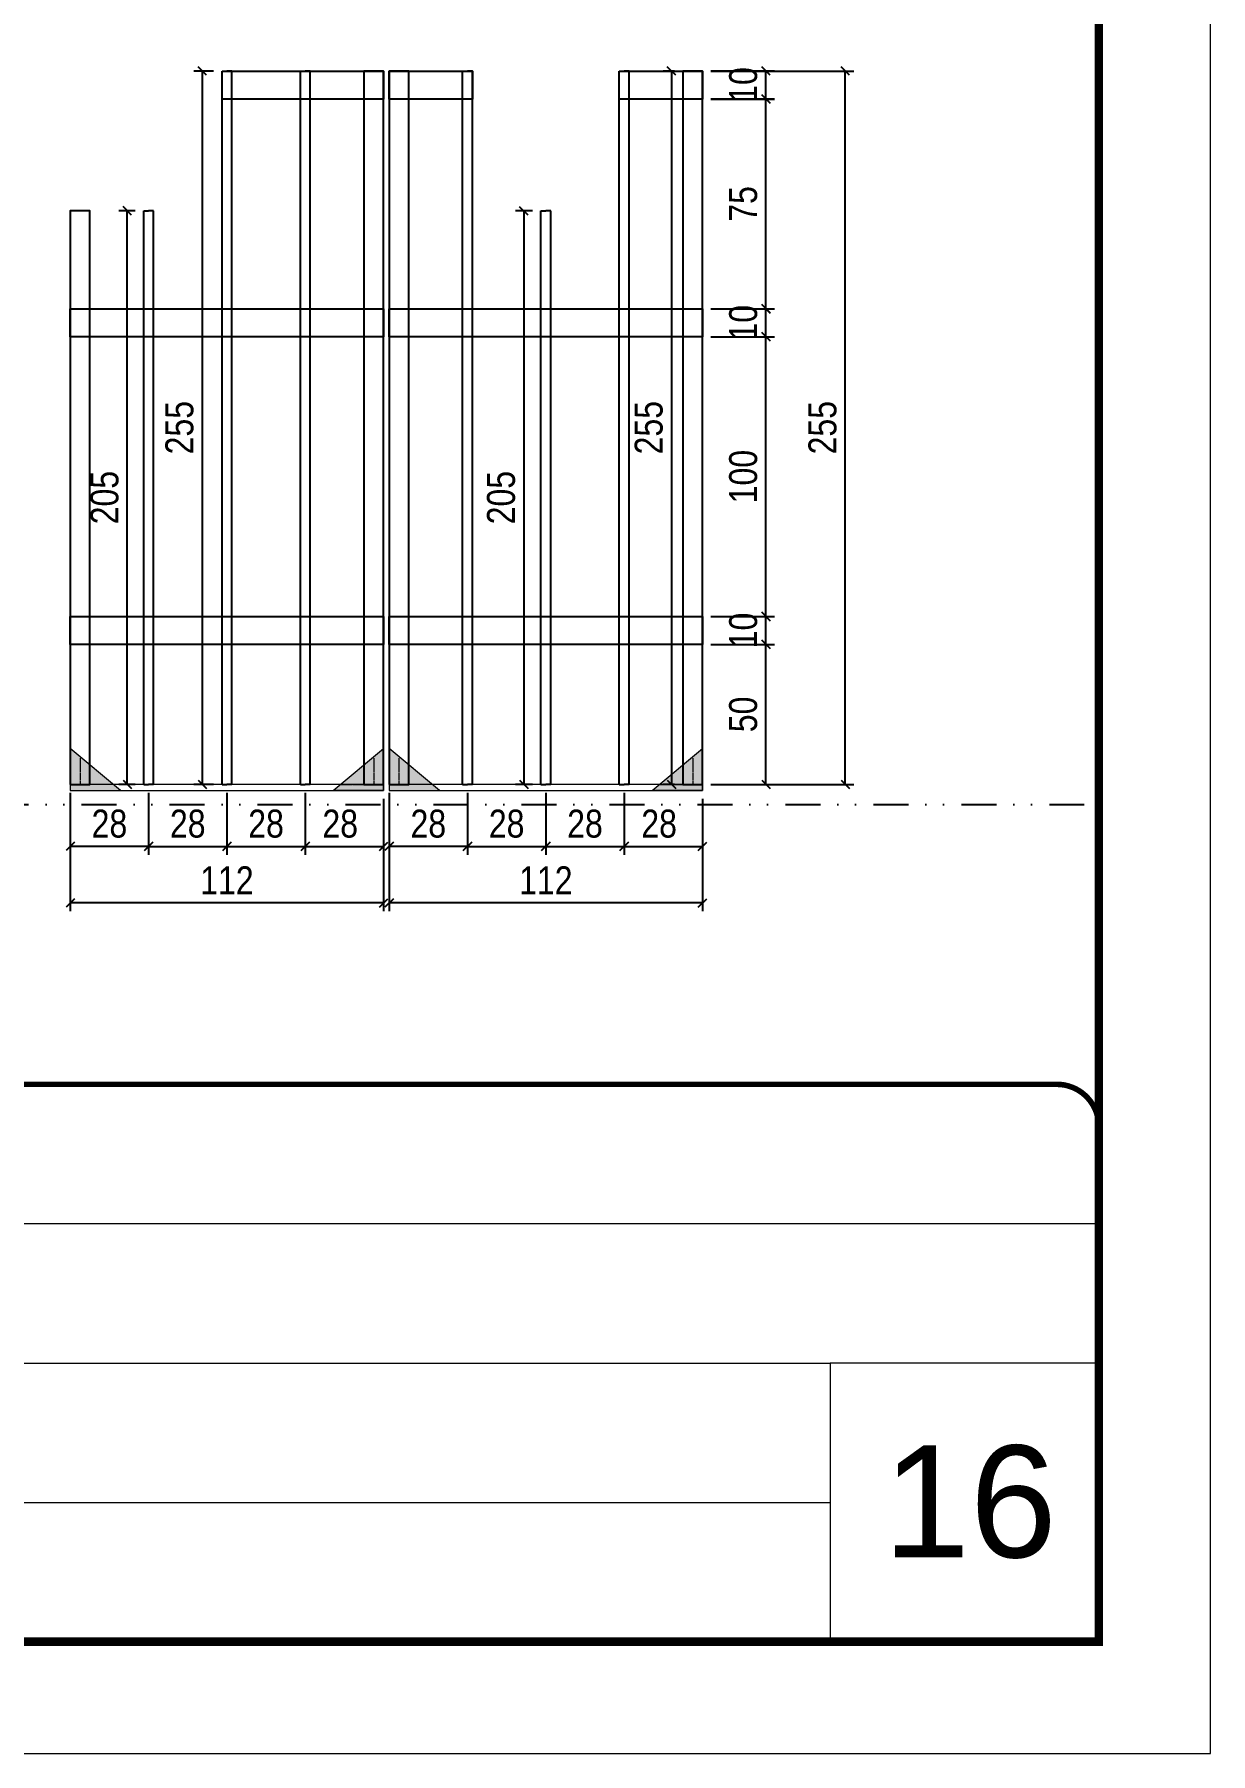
# Model space of a CAD drawing. Extents: x 14400 to 20667, y -21631 to 6985.
# Drawn here: x 20246 to 20667, y 2489 to 3104 of the extents above; entities that cross this region are included whole.
import ezdxf

# ---------------------------------------------------------------- set-up
doc = ezdxf.new("R2010")
doc.units = 0
for name, pattern in [('CONTINUO', [0]), ('DASHED', [0.75, 0.5, -0.25]), ('DIVIDE2', [0.625, 0.25, -0.125, 0, -0.125, 0, -0.125]), ('HIDDEN', [0.375, 0.25, -0.125])]:
    doc.linetypes.add(name, pattern=pattern)
for name, color, linetype, lineweight in [('CARIMBO', 255, 'Continuous', 9), ('Folhas', 255, 'Continuous', 9), ('Madeira', 126, 'Continuous', 18), ('Sarr 2.2x7', 40, 'Continuous', 9), ('SARRAFO DE PRESSAO', 251, 'DASHED', 9)]:
    doc.layers.add(name, color=color, linetype=linetype, lineweight=lineweight)
for name, color, linetype in [('COTA', 241, 'Continuous'), ('Nível', 160, 'Continuous'), ('SARR_2.2x10', 60, 'Continuous'), ('SARR_3.5x7', 81, 'Continuous'), ('SARR_7x7', 40, 'Continuous')]:
    doc.layers.add(name, color=color, linetype=linetype)
doc.styles.add('ARIAL', font='arial.ttf')
doc.styles.add('COTA TECNICA', font='techl___.ttf', dxfattribs={"height": 10})
doc.dimstyles.new('PAINEL', dxfattribs={"dimtxt": 10, "dimasz": 3, "dimexe": 3, "dimexo": 3, "dimgap": 3, "dimtad": 1, "dimdec": 1, "dimzin": 12, "dimdsep": 46, "dimtxsty": 'COTA TECNICA', "dimblk1": 'OBLIQUE', "dimblk2": 'OBLIQUE', "dimsah": 1, "dimcen": 0.9, "dimclrd": 4, "dimclre": 4, "dimclrt": 240, "dimadec": 1, "dimazin": 3, "dimtfac": 1, "dimtdec": 1, "dimtmove": 0, "dimatfit": 3, "dimfxl": 1, "dimtolj": 1, "dimtzin": 12, "dimarcsym": 0})

# ---------------------------------------------------------------- blocks, each defined once
blk = doc.blocks.new('9999999999')
at = {"color": 30, "linetype": 'CONTINUO'}
for p, q in [((98564.56, 34379.64), (99583.98, 34379.64)), ((98564.56, 34329.83), (99487.98, 34329.83)), ((99583.98, 34329.83), (99487.98, 34329.83)), ((99487.98, 34329.83), (99487.98, 34230.21)), ((98564.56, 34280.02), (99487.98, 34280.02))]:
    blk.add_line(p, q, dxfattribs=at)
at = {"color": 30, "linetype": 'CONTINUO', "const_width": 2}
blk.add_lwpolyline([(99583.98, 34230.21), (99583.98, 34414.45, 0.414214), (99568.98, 34429.45), (98228.98, 34429.45, 0.414214), (98213.98, 34414.45), (98213.98, 34245.21, 0.414214), (98228.98, 34230.21), (99583.98, 34230.21)], format="xyb", dxfattribs=at)
at = {"layer": 'Folhas'}
blk.add_lwpolyline([(98138.98, 34190.21), (99623.98, 34190.21), (99623.98, 35240.21), (98138.98, 35240.21)], close=True, dxfattribs=at)
at = {"layer": 'Folhas', "color": 30, "const_width": 3}
blk.add_lwpolyline([(98213.98, 34230.21), (99583.98, 34230.21), (99583.98, 35200.21), (98213.98, 35200.21)], close=True, dxfattribs=at)
blk = doc.blocks.new('_Oblique')
at = {"color": 0, "linetype": 'ByBlock', "lineweight": -2}
blk.add_line((-0.5, -0.5), (0.5, 0.5), dxfattribs=at)
blk = doc.blocks.new('*D1251')
at = {"layer": 'COTA', "color": 4, "lineweight": -2, "transparency": 16777216}
for p, q in [((20373.32, 2817.28), (20373.32, 2790.11)), ((20485.32, 2817.28), (20485.32, 2790.11)), ((20485.32, 2793.11), (20373.32, 2793.11))]:
    blk.add_line(p, q, dxfattribs=at)
at = {"layer": 'Defpoints', "color": 0, "transparency": 16777216}
for p in [(20373.32, 2820.28), (20485.32, 2820.28), (20373.32, 2793.11)]:
    blk.add_point(p, dxfattribs=at)
at = {"layer": 'COTA', "color": 4, "lineweight": -2, "transparency": 16777216, "xscale": 3, "yscale": 3, "zscale": 3, "rotation": 180}
blk.add_blockref('_Oblique', (20373.32, 2793.11), dxfattribs=at)
at = {"layer": 'COTA', "color": 4, "lineweight": -2, "transparency": 16777216, "xscale": 3, "yscale": 3, "zscale": 3}
blk.add_blockref('_Oblique', (20485.32, 2793.11), dxfattribs=at)
at = {"layer": 'COTA', "color": 240, "transparency": 16777216, "insert": (20429.32, 2801.17), "char_height": 10, "attachment_point": 5, "style": 'COTA TECNICA'}
blk.add_mtext('\\A1;112', dxfattribs=at)
blk = doc.blocks.new('*D1252')
at = {"layer": 'COTA', "color": 4, "lineweight": -2, "transparency": 16777216}
for p, q in [((20373.32, 2832.48), (20373.32, 2810.28)), ((20401.32, 2832.48), (20401.32, 2810.28)), ((20401.32, 2813.28), (20373.32, 2813.28))]:
    blk.add_line(p, q, dxfattribs=at)
at = {"layer": 'Defpoints', "color": 0, "transparency": 16777216}
for p in [(20373.32, 2835.48), (20401.32, 2835.48), (20373.32, 2813.28)]:
    blk.add_point(p, dxfattribs=at)
at = {"layer": 'COTA', "color": 4, "lineweight": -2, "transparency": 16777216, "xscale": 3, "yscale": 3, "zscale": 3, "rotation": 180}
blk.add_blockref('_Oblique', (20373.32, 2813.28), dxfattribs=at)
at = {"layer": 'COTA', "color": 4, "lineweight": -2, "transparency": 16777216, "xscale": 3, "yscale": 3, "zscale": 3}
blk.add_blockref('_Oblique', (20401.32, 2813.28), dxfattribs=at)
at = {"layer": 'COTA', "color": 240, "transparency": 16777216, "insert": (20387.32, 2821.38), "char_height": 10, "attachment_point": 5, "style": 'COTA TECNICA'}
blk.add_mtext('\\A1;28', dxfattribs=at)
blk = doc.blocks.new('*D1253')
at = {"layer": 'COTA', "color": 4, "lineweight": -2, "transparency": 16777216}
for p, q in [((20457.32, 2832.48), (20457.32, 2810.28)), ((20485.32, 2830.28), (20485.32, 2810.28)), ((20457.32, 2813.28), (20485.32, 2813.28))]:
    blk.add_line(p, q, dxfattribs=at)
at = {"layer": 'Defpoints', "color": 0, "transparency": 16777216}
for p in [(20457.32, 2835.48), (20485.32, 2833.28), (20485.32, 2813.28)]:
    blk.add_point(p, dxfattribs=at)
at = {"layer": 'COTA', "color": 4, "lineweight": -2, "transparency": 16777216, "xscale": 3, "yscale": 3, "zscale": 3, "rotation": 180}
blk.add_blockref('_Oblique', (20457.32, 2813.28), dxfattribs=at)
at = {"layer": 'COTA', "color": 4, "lineweight": -2, "transparency": 16777216, "xscale": 3, "yscale": 3, "zscale": 3}
blk.add_blockref('_Oblique', (20485.32, 2813.28), dxfattribs=at)
at = {"layer": 'COTA', "color": 240, "transparency": 16777216, "insert": (20469.82, 2821.38), "char_height": 10, "attachment_point": 5, "style": 'COTA TECNICA'}
blk.add_mtext('\\A1;28', dxfattribs=at)
blk = doc.blocks.new('*D1254')
at = {"layer": 'COTA', "color": 4, "lineweight": -2, "transparency": 16777216}
for p, q in [((20401.32, 2832.48), (20401.32, 2810.28)), ((20429.32, 2832.48), (20429.32, 2810.28)), ((20401.32, 2813.28), (20429.32, 2813.28))]:
    blk.add_line(p, q, dxfattribs=at)
at = {"layer": 'Defpoints', "color": 0, "transparency": 16777216}
for p in [(20401.32, 2835.48), (20429.32, 2835.48), (20429.32, 2813.28)]:
    blk.add_point(p, dxfattribs=at)
at = {"layer": 'COTA', "color": 4, "lineweight": -2, "transparency": 16777216, "xscale": 3, "yscale": 3, "zscale": 3, "rotation": 180}
blk.add_blockref('_Oblique', (20401.32, 2813.28), dxfattribs=at)
at = {"layer": 'COTA', "color": 4, "lineweight": -2, "transparency": 16777216, "xscale": 3, "yscale": 3, "zscale": 3}
blk.add_blockref('_Oblique', (20429.32, 2813.28), dxfattribs=at)
at = {"layer": 'COTA', "color": 240, "transparency": 16777216, "insert": (20415.32, 2821.38), "char_height": 10, "attachment_point": 5, "style": 'COTA TECNICA'}
blk.add_mtext('\\A1;28', dxfattribs=at)
blk = doc.blocks.new('*D1255')
at = {"layer": 'COTA', "color": 4, "lineweight": -2, "transparency": 16777216}
for p, q in [((20488.32, 2885.48), (20511.02, 2885.48)), ((20508.02, 2835.48), (20508.02, 2885.48)), ((20488.32, 2835.48), (20511.02, 2835.48))]:
    blk.add_line(p, q, dxfattribs=at)
at = {"layer": 'Defpoints', "color": 0, "transparency": 16777216}
for p in [(20485.32, 2885.48), (20508.02, 2885.48), (20485.32, 2835.48)]:
    blk.add_point(p, dxfattribs=at)
at = {"layer": 'COTA', "color": 4, "lineweight": -2, "transparency": 16777216, "xscale": 3, "yscale": 3, "zscale": 3}
for p, rotation in [((20508.02, 2885.48), 90), ((20508.02, 2835.48), 270)]:
    blk.add_blockref('_Oblique', p, dxfattribs=dict(at, rotation=rotation))
at = {"layer": 'COTA', "color": 240, "transparency": 16777216, "insert": (20499.91, 2860.48), "char_height": 10, "attachment_point": 5, "rotation": 90, "style": 'COTA TECNICA'}
blk.add_mtext('\\A1;50', dxfattribs=at)
blk = doc.blocks.new('*D1256')
at = {"layer": 'COTA', "color": 4, "lineweight": -2, "transparency": 16777216}
for p, q in [((20429.32, 2832.48), (20429.32, 2810.28)), ((20457.32, 2832.48), (20457.32, 2810.28)), ((20429.32, 2813.28), (20457.32, 2813.28))]:
    blk.add_line(p, q, dxfattribs=at)
at = {"layer": 'Defpoints', "color": 0, "transparency": 16777216}
for p in [(20429.32, 2835.48), (20457.32, 2835.48), (20457.32, 2813.28)]:
    blk.add_point(p, dxfattribs=at)
at = {"layer": 'COTA', "color": 4, "lineweight": -2, "transparency": 16777216, "xscale": 3, "yscale": 3, "zscale": 3, "rotation": 180}
blk.add_blockref('_Oblique', (20429.32, 2813.28), dxfattribs=at)
at = {"layer": 'COTA', "color": 4, "lineweight": -2, "transparency": 16777216, "xscale": 3, "yscale": 3, "zscale": 3}
blk.add_blockref('_Oblique', (20457.32, 2813.28), dxfattribs=at)
at = {"layer": 'COTA', "color": 240, "transparency": 16777216, "insert": (20443.32, 2821.38), "char_height": 10, "attachment_point": 5, "style": 'COTA TECNICA'}
blk.add_mtext('\\A1;28', dxfattribs=at)
blk = doc.blocks.new('*D1257')
at = {"layer": 'COTA', "color": 4, "lineweight": -2, "transparency": 16777216}
for p, q in [((20488.32, 2895.48), (20511.02, 2895.48)), ((20508.02, 2885.48), (20508.02, 2895.48)), ((20488.32, 2885.48), (20511.02, 2885.48))]:
    blk.add_line(p, q, dxfattribs=at)
at = {"layer": 'Defpoints', "color": 0, "transparency": 16777216}
for p in [(20485.32, 2895.48), (20508.02, 2895.48), (20485.32, 2885.48)]:
    blk.add_point(p, dxfattribs=at)
at = {"layer": 'COTA', "color": 4, "lineweight": -2, "transparency": 16777216, "xscale": 3, "yscale": 3, "zscale": 3}
for p, rotation in [((20508.02, 2895.48), 90), ((20508.02, 2885.48), 270)]:
    blk.add_blockref('_Oblique', p, dxfattribs=dict(at, rotation=rotation))
at = {"layer": 'COTA', "color": 240, "transparency": 16777216, "insert": (20499.92, 2890.48), "char_height": 10, "attachment_point": 5, "rotation": 90, "style": 'COTA TECNICA'}
blk.add_mtext('\\A1;10', dxfattribs=at)
blk = doc.blocks.new('*D1258')
at = {"layer": 'COTA', "color": 4, "lineweight": -2, "transparency": 16777216}
for p, q in [((20488.32, 2995.48), (20511.02, 2995.48)), ((20508.02, 2895.48), (20508.02, 2995.48)), ((20488.32, 2895.48), (20511.02, 2895.48))]:
    blk.add_line(p, q, dxfattribs=at)
at = {"layer": 'Defpoints', "color": 0, "transparency": 16777216}
for p in [(20485.32, 2995.48), (20508.02, 2995.48), (20485.32, 2895.48)]:
    blk.add_point(p, dxfattribs=at)
at = {"layer": 'COTA', "color": 4, "lineweight": -2, "transparency": 16777216, "xscale": 3, "yscale": 3, "zscale": 3}
for p, rotation in [((20508.02, 2995.48), 90), ((20508.02, 2895.48), 270)]:
    blk.add_blockref('_Oblique', p, dxfattribs=dict(at, rotation=rotation))
at = {"layer": 'COTA', "color": 240, "transparency": 16777216, "insert": (20499.92, 2945.48), "char_height": 10, "attachment_point": 5, "rotation": 90, "style": 'COTA TECNICA'}
blk.add_mtext('\\A1;100', dxfattribs=at)
blk = doc.blocks.new('*D1259')
at = {"layer": 'COTA', "color": 4, "lineweight": -2, "transparency": 16777216}
for p, q in [((20488.32, 3005.48), (20511.02, 3005.48)), ((20508.02, 2995.48), (20508.02, 3005.48)), ((20488.32, 2995.48), (20511.02, 2995.48))]:
    blk.add_line(p, q, dxfattribs=at)
at = {"layer": 'Defpoints', "color": 0, "transparency": 16777216}
for p in [(20485.32, 3005.48), (20508.02, 3005.48), (20485.32, 2995.48)]:
    blk.add_point(p, dxfattribs=at)
at = {"layer": 'COTA', "color": 4, "lineweight": -2, "transparency": 16777216, "xscale": 3, "yscale": 3, "zscale": 3}
for p, rotation in [((20508.02, 3005.48), 90), ((20508.02, 2995.48), 270)]:
    blk.add_blockref('_Oblique', p, dxfattribs=dict(at, rotation=rotation))
at = {"layer": 'COTA', "color": 240, "transparency": 16777216, "insert": (20499.92, 3000.48), "char_height": 10, "attachment_point": 5, "rotation": 90, "style": 'COTA TECNICA'}
blk.add_mtext('\\A1;10', dxfattribs=at)
blk = doc.blocks.new('*D1241')
at = {"layer": 'COTA', "color": 4, "lineweight": -2, "transparency": 16777216}
for p, q in [((20259.32, 2817.28), (20259.32, 2790.11)), ((20371.32, 2817.28), (20371.32, 2790.11)), ((20371.32, 2793.11), (20259.32, 2793.11))]:
    blk.add_line(p, q, dxfattribs=at)
at = {"layer": 'Defpoints', "color": 0, "transparency": 16777216}
for p in [(20259.32, 2820.28), (20371.32, 2820.28), (20259.32, 2793.11)]:
    blk.add_point(p, dxfattribs=at)
at = {"layer": 'COTA', "color": 4, "lineweight": -2, "transparency": 16777216, "xscale": 3, "yscale": 3, "zscale": 3, "rotation": 180}
blk.add_blockref('_Oblique', (20259.32, 2793.11), dxfattribs=at)
at = {"layer": 'COTA', "color": 4, "lineweight": -2, "transparency": 16777216, "xscale": 3, "yscale": 3, "zscale": 3}
blk.add_blockref('_Oblique', (20371.32, 2793.11), dxfattribs=at)
at = {"layer": 'COTA', "color": 240, "transparency": 16777216, "insert": (20315.32, 2801.17), "char_height": 10, "attachment_point": 5, "style": 'COTA TECNICA'}
blk.add_mtext('\\A1;112', dxfattribs=at)
blk = doc.blocks.new('*D1242')
at = {"layer": 'COTA', "color": 4, "lineweight": -2, "transparency": 16777216}
for p, q in [((20259.32, 2832.48), (20259.32, 2810.28)), ((20287.32, 2832.48), (20287.32, 2810.28)), ((20287.32, 2813.28), (20259.32, 2813.28))]:
    blk.add_line(p, q, dxfattribs=at)
at = {"layer": 'Defpoints', "color": 0, "transparency": 16777216}
for p in [(20259.32, 2835.48), (20287.32, 2835.48), (20259.32, 2813.28)]:
    blk.add_point(p, dxfattribs=at)
at = {"layer": 'COTA', "color": 4, "lineweight": -2, "transparency": 16777216, "xscale": 3, "yscale": 3, "zscale": 3, "rotation": 180}
blk.add_blockref('_Oblique', (20259.32, 2813.28), dxfattribs=at)
at = {"layer": 'COTA', "color": 4, "lineweight": -2, "transparency": 16777216, "xscale": 3, "yscale": 3, "zscale": 3}
blk.add_blockref('_Oblique', (20287.32, 2813.28), dxfattribs=at)
at = {"layer": 'COTA', "color": 240, "transparency": 16777216, "insert": (20273.32, 2821.38), "char_height": 10, "attachment_point": 5, "style": 'COTA TECNICA'}
blk.add_mtext('\\A1;28', dxfattribs=at)
blk = doc.blocks.new('*D1243')
at = {"layer": 'COTA', "color": 4, "lineweight": -2, "transparency": 16777216}
for p, q in [((20343.32, 2832.48), (20343.32, 2810.28)), ((20371.32, 2830.28), (20371.32, 2810.28)), ((20343.32, 2813.28), (20371.32, 2813.28))]:
    blk.add_line(p, q, dxfattribs=at)
at = {"layer": 'Defpoints', "color": 0, "transparency": 16777216}
for p in [(20343.32, 2835.48), (20371.32, 2833.28), (20371.32, 2813.28)]:
    blk.add_point(p, dxfattribs=at)
at = {"layer": 'COTA', "color": 4, "lineweight": -2, "transparency": 16777216, "xscale": 3, "yscale": 3, "zscale": 3, "rotation": 180}
blk.add_blockref('_Oblique', (20343.32, 2813.28), dxfattribs=at)
at = {"layer": 'COTA', "color": 4, "lineweight": -2, "transparency": 16777216, "xscale": 3, "yscale": 3, "zscale": 3}
blk.add_blockref('_Oblique', (20371.32, 2813.28), dxfattribs=at)
at = {"layer": 'COTA', "color": 240, "transparency": 16777216, "insert": (20355.82, 2821.38), "char_height": 10, "attachment_point": 5, "style": 'COTA TECNICA'}
blk.add_mtext('\\A1;28', dxfattribs=at)
blk = doc.blocks.new('*D1244')
at = {"layer": 'COTA', "color": 4, "lineweight": -2, "transparency": 16777216}
for p, q in [((20287.32, 2832.48), (20287.32, 2810.28)), ((20315.32, 2832.48), (20315.32, 2810.28)), ((20287.32, 2813.28), (20315.32, 2813.28))]:
    blk.add_line(p, q, dxfattribs=at)
at = {"layer": 'Defpoints', "color": 0, "transparency": 16777216}
for p in [(20287.32, 2835.48), (20315.32, 2835.48), (20315.32, 2813.28)]:
    blk.add_point(p, dxfattribs=at)
at = {"layer": 'COTA', "color": 4, "lineweight": -2, "transparency": 16777216, "xscale": 3, "yscale": 3, "zscale": 3, "rotation": 180}
blk.add_blockref('_Oblique', (20287.32, 2813.28), dxfattribs=at)
at = {"layer": 'COTA', "color": 4, "lineweight": -2, "transparency": 16777216, "xscale": 3, "yscale": 3, "zscale": 3}
blk.add_blockref('_Oblique', (20315.32, 2813.28), dxfattribs=at)
at = {"layer": 'COTA', "color": 240, "transparency": 16777216, "insert": (20301.32, 2821.38), "char_height": 10, "attachment_point": 5, "style": 'COTA TECNICA'}
blk.add_mtext('\\A1;28', dxfattribs=at)
blk = doc.blocks.new('*D1245')
at = {"layer": 'COTA', "color": 4, "lineweight": -2, "transparency": 16777216}
for p, q in [((20315.32, 2832.48), (20315.32, 2810.28)), ((20343.32, 2832.48), (20343.32, 2810.28)), ((20315.32, 2813.28), (20343.32, 2813.28))]:
    blk.add_line(p, q, dxfattribs=at)
at = {"layer": 'Defpoints', "color": 0, "transparency": 16777216}
for p in [(20315.32, 2835.48), (20343.32, 2835.48), (20343.32, 2813.28)]:
    blk.add_point(p, dxfattribs=at)
at = {"layer": 'COTA', "color": 4, "lineweight": -2, "transparency": 16777216, "xscale": 3, "yscale": 3, "zscale": 3, "rotation": 180}
blk.add_blockref('_Oblique', (20315.32, 2813.28), dxfattribs=at)
at = {"layer": 'COTA', "color": 4, "lineweight": -2, "transparency": 16777216, "xscale": 3, "yscale": 3, "zscale": 3}
blk.add_blockref('_Oblique', (20343.32, 2813.28), dxfattribs=at)
at = {"layer": 'COTA', "color": 240, "transparency": 16777216, "insert": (20329.32, 2821.38), "char_height": 10, "attachment_point": 5, "style": 'COTA TECNICA'}
blk.add_mtext('\\A1;28', dxfattribs=at)
blk = doc.blocks.new('*D1246')
at = {"layer": 'COTA', "color": 4, "lineweight": -2, "transparency": 16777216}
for p, q in [((20488.32, 3090.45), (20539.38, 3090.45)), ((20536.38, 2835.48), (20536.38, 3090.45)), ((20488.32, 2835.48), (20539.38, 2835.48))]:
    blk.add_line(p, q, dxfattribs=at)
at = {"layer": 'Defpoints', "color": 0, "transparency": 16777216}
for p in [(20485.32, 3090.45), (20536.38, 3090.45), (20485.32, 2835.48)]:
    blk.add_point(p, dxfattribs=at)
at = {"layer": 'COTA', "color": 4, "lineweight": -2, "transparency": 16777216, "xscale": 3, "yscale": 3, "zscale": 3}
for p, rotation in [((20536.38, 3090.45), 90), ((20536.38, 2835.48), 270)]:
    blk.add_blockref('_Oblique', p, dxfattribs=dict(at, rotation=rotation))
at = {"layer": 'COTA', "color": 240, "transparency": 16777216, "insert": (20528.27, 2962.97), "char_height": 10, "attachment_point": 5, "rotation": 90, "style": 'COTA TECNICA'}
blk.add_mtext('\\A1;255', dxfattribs=at)
blk = doc.blocks.new('*D1260')
at = {"layer": 'COTA', "color": 4, "lineweight": -2, "transparency": 16777216}
for p, q in [((20488.32, 3080.45), (20511.02, 3080.45)), ((20508.02, 3005.45), (20508.02, 3080.45)), ((20488.32, 3005.45), (20511.02, 3005.45))]:
    blk.add_line(p, q, dxfattribs=at)
at = {"layer": 'Defpoints', "color": 0, "transparency": 16777216}
for p in [(20485.32, 3080.45), (20508.02, 3080.45), (20485.32, 3005.45)]:
    blk.add_point(p, dxfattribs=at)
at = {"layer": 'COTA', "color": 4, "lineweight": -2, "transparency": 16777216, "xscale": 3, "yscale": 3, "zscale": 3}
for p, rotation in [((20508.02, 3080.45), 90), ((20508.02, 3005.45), 270)]:
    blk.add_blockref('_Oblique', p, dxfattribs=dict(at, rotation=rotation))
at = {"layer": 'COTA', "color": 240, "transparency": 16777216, "insert": (20499.91, 3042.95), "char_height": 10, "attachment_point": 5, "rotation": 90, "style": 'COTA TECNICA'}
blk.add_mtext('\\A1;75', dxfattribs=at)
blk = doc.blocks.new('*D1247')
at = {"layer": 'COTA', "color": 4, "lineweight": -2, "transparency": 16777216}
for p, q in [((20310.57, 3090.45), (20303.5, 3090.45)), ((20306.5, 3090.45), (20306.5, 2835.48)), ((20310.57, 2835.48), (20303.5, 2835.48))]:
    blk.add_line(p, q, dxfattribs=at)
at = {"layer": 'Defpoints', "color": 0, "transparency": 16777216}
for p in [(20313.57, 3090.45), (20306.5, 2835.48), (20313.57, 2835.48)]:
    blk.add_point(p, dxfattribs=at)
at = {"layer": 'COTA', "color": 4, "lineweight": -2, "transparency": 16777216, "xscale": 3, "yscale": 3, "zscale": 3}
for p, rotation in [((20306.5, 3090.45), 90), ((20306.5, 2835.48), 270)]:
    blk.add_blockref('_Oblique', p, dxfattribs=dict(at, rotation=rotation))
at = {"layer": 'COTA', "color": 240, "transparency": 16777216, "insert": (20298.39, 2962.97), "char_height": 10, "attachment_point": 5, "rotation": 90, "style": 'COTA TECNICA'}
blk.add_mtext('\\A1;255', dxfattribs=at)
blk = doc.blocks.new('*D1261')
at = {"layer": 'COTA', "color": 4, "lineweight": -2, "transparency": 16777216}
for p, q in [((20475.32, 3090.45), (20471.25, 3090.45)), ((20474.25, 3090.45), (20474.25, 2835.48)), ((20475.32, 2835.48), (20471.25, 2835.48))]:
    blk.add_line(p, q, dxfattribs=at)
at = {"layer": 'Defpoints', "color": 0, "transparency": 16777216}
for p in [(20478.32, 3090.45), (20474.25, 2835.48), (20478.32, 2835.48)]:
    blk.add_point(p, dxfattribs=at)
at = {"layer": 'COTA', "color": 4, "lineweight": -2, "transparency": 16777216, "xscale": 3, "yscale": 3, "zscale": 3}
for p, rotation in [((20474.25, 3090.45), 90), ((20474.25, 2835.48), 270)]:
    blk.add_blockref('_Oblique', p, dxfattribs=dict(at, rotation=rotation))
at = {"layer": 'COTA', "color": 240, "transparency": 16777216, "insert": (20466.14, 2962.97), "char_height": 10, "attachment_point": 5, "rotation": 90, "style": 'COTA TECNICA'}
blk.add_mtext('\\A1;255', dxfattribs=at)
blk = doc.blocks.new('*D1248')
at = {"layer": 'COTA', "color": 4, "lineweight": -2, "transparency": 16777216}
for p, q in [((20424.57, 3040.45), (20418.47, 3040.45)), ((20421.47, 3040.45), (20421.47, 2835.48)), ((20424.57, 2835.48), (20418.47, 2835.48))]:
    blk.add_line(p, q, dxfattribs=at)
at = {"layer": 'Defpoints', "color": 0, "transparency": 16777216}
for p in [(20427.57, 3040.45), (20421.47, 2835.48), (20427.57, 2835.48)]:
    blk.add_point(p, dxfattribs=at)
at = {"layer": 'COTA', "color": 4, "lineweight": -2, "transparency": 16777216, "xscale": 3, "yscale": 3, "zscale": 3}
for p, rotation in [((20421.47, 3040.45), 90), ((20421.47, 2835.48), 270)]:
    blk.add_blockref('_Oblique', p, dxfattribs=dict(at, rotation=rotation))
at = {"layer": 'COTA', "color": 240, "transparency": 16777216, "insert": (20413.36, 2937.97), "char_height": 10, "attachment_point": 5, "rotation": 90, "style": 'COTA TECNICA'}
blk.add_mtext('\\A1;205', dxfattribs=at)
blk = doc.blocks.new('*D1249')
at = {"layer": 'COTA', "color": 4, "lineweight": -2, "transparency": 16777216}
for p, q in [((20282.57, 3040.48), (20276.71, 3040.48)), ((20279.71, 2835.48), (20279.71, 3040.48)), ((20282.57, 2835.48), (20276.71, 2835.48))]:
    blk.add_line(p, q, dxfattribs=at)
at = {"layer": 'Defpoints', "color": 0, "transparency": 16777216}
for p in [(20279.71, 3040.48), (20285.57, 3040.48), (20285.57, 2835.48)]:
    blk.add_point(p, dxfattribs=at)
at = {"layer": 'COTA', "color": 4, "lineweight": -2, "transparency": 16777216, "xscale": 3, "yscale": 3, "zscale": 3}
for p, rotation in [((20279.71, 3040.48), 90), ((20279.71, 2835.48), 270)]:
    blk.add_blockref('_Oblique', p, dxfattribs=dict(at, rotation=rotation))
at = {"layer": 'COTA', "color": 240, "transparency": 16777216, "insert": (20271.6, 2937.98), "char_height": 10, "attachment_point": 5, "rotation": 90, "style": 'COTA TECNICA'}
blk.add_mtext('\\A1;205', dxfattribs=at)
blk = doc.blocks.new('*D1250')
at = {"layer": 'COTA', "color": 4, "lineweight": -2, "transparency": 16777216}
for p, q in [((20488.32, 3090.48), (20511.02, 3090.48)), ((20508.02, 3080.48), (20508.02, 3090.48)), ((20488.32, 3080.48), (20511.02, 3080.48))]:
    blk.add_line(p, q, dxfattribs=at)
at = {"layer": 'Defpoints', "color": 0, "transparency": 16777216}
for p in [(20485.32, 3090.48), (20508.02, 3090.48), (20485.32, 3080.48)]:
    blk.add_point(p, dxfattribs=at)
at = {"layer": 'COTA', "color": 4, "lineweight": -2, "transparency": 16777216, "xscale": 3, "yscale": 3, "zscale": 3}
for p, rotation in [((20508.02, 3090.48), 90), ((20508.02, 3080.48), 270)]:
    blk.add_blockref('_Oblique', p, dxfattribs=dict(at, rotation=rotation))
at = {"layer": 'COTA', "color": 240, "transparency": 16777216, "insert": (20499.92, 3085.48), "char_height": 10, "attachment_point": 5, "rotation": 90, "style": 'COTA TECNICA'}
blk.add_mtext('\\A1;10', dxfattribs=at)

msp = doc.modelspace()

# ---------------------------------------------------------------- hatches: boundary and pattern name
at = {"layer": 'Madeira'}
h = msp.add_hatch(color=252, dxfattribs=at)
h.dxf.hatch_style = 2
h.paths.add_polyline_path([(20259.32, 2848.28), (20259.32, 2833.28), (20277.32, 2833.28)])
h = msp.add_hatch(color=252, dxfattribs=at)
h.dxf.hatch_style = 2
h.paths.add_polyline_path([(20371.32, 2848.28), (20371.32, 2833.28), (20353.32, 2833.28)])
h = msp.add_hatch(color=252, dxfattribs=at)
h.dxf.hatch_style = 2
h.paths.add_polyline_path([(20373.32, 2848.28), (20373.32, 2833.28), (20391.32, 2833.28)])
h = msp.add_hatch(color=252, dxfattribs=at)
h.dxf.hatch_style = 2
h.paths.add_polyline_path([(20485.32, 2848.28), (20485.32, 2833.28), (20467.32, 2833.28)])

# ---------------------------------------------------------------- linework, layer by layer
at = {"layer": 'Madeira', "color": 1, "linetype": 'HIDDEN'}
for p, q in [((20262.82, 2844.78), (20262.82, 2835.48)), ((20262.82, 2844.78), (20262.82, 2835.48)), ((20266.32, 2841.28), (20266.32, 2835.48)), ((20367.82, 2844.78), (20367.82, 2835.48)), ((20367.82, 2844.78), (20367.82, 2835.48)), ((20376.82, 2844.78), (20376.82, 2835.48)), ((20376.82, 2844.78), (20376.82, 2835.48)), ((20380.32, 2841.28), (20380.32, 2835.48)), ((20481.82, 2844.78), (20481.82, 2835.48)), ((20481.82, 2844.78), (20481.82, 2835.48)), ((20269.16, 2835.48), (20259.32, 2835.48)), ((20269.16, 2835.48), (20259.32, 2835.48)), ((20275.12, 2835.48), (20259.32, 2835.48)), ((20355.52, 2835.48), (20371.32, 2835.48)), ((20361.49, 2835.48), (20371.32, 2835.48)), ((20361.49, 2835.48), (20371.32, 2835.48)), ((20383.16, 2835.48), (20373.32, 2835.48)), ((20383.16, 2835.48), (20373.32, 2835.48)), ((20389.12, 2835.48), (20373.32, 2835.48)), ((20469.52, 2835.48), (20485.32, 2835.48)), ((20475.49, 2835.48), (20485.32, 2835.48)), ((20475.49, 2835.48), (20485.32, 2835.48))]:
    msp.add_line(p, q, dxfattribs=at)
at = {"layer": 'Madeira'}
for p, q in [((20259.32, 2835.48), (20259.32, 2833.28)), ((20259.32, 2835.48), (20259.32, 2833.28)), ((20259.32, 2835.48), (20259.32, 2833.28)), ((20373.32, 2835.48), (20373.32, 2833.28)), ((20373.32, 2835.48), (20373.32, 2833.28)), ((20373.32, 2835.48), (20373.32, 2833.28))]:
    msp.add_line(p, q, dxfattribs=at)
at = {"layer": 'Madeira', "color": 0}
for points in [[(20259.32, 2848.28), (20259.32, 2833.28), (20277.32, 2833.28), (20259.32, 2848.28)], [(20371.32, 2848.28), (20371.32, 2833.28), (20353.32, 2833.28), (20371.32, 2848.28)], [(20373.32, 2848.28), (20373.32, 2833.28), (20391.32, 2833.28), (20373.32, 2848.28)], [(20485.32, 2848.28), (20485.32, 2833.28), (20467.32, 2833.28), (20485.32, 2848.28)]]:
    msp.add_lwpolyline(points, dxfattribs=at)
at = {"layer": 'Nível', "color": 4, "linetype": 'DIVIDE2', "ltscale": 50}
msp.add_line((19256.97, 2828.29), (20626.97, 2828.29), dxfattribs=at)
at = {"layer": 'Sarr 2.2x7'}
for points in [[(20371.32, 2835.48), (20259.32, 2835.48), (20259.32, 2833.28), (20371.32, 2833.28)], [(20485.32, 2835.48), (20373.32, 2835.48), (20373.32, 2833.28), (20485.32, 2833.28)]]:
    msp.add_lwpolyline(points, close=True, dxfattribs=at)
at = {"layer": 'SARR_2.2x10'}
for points in [[(20313.57, 3090.45), (20371.32, 3090.45), (20371.32, 3080.45), (20313.57, 3080.45)], [(20373.32, 3090.45), (20403.07, 3090.45), (20403.07, 3080.45), (20373.32, 3080.45)], [(20455.57, 3090.45), (20485.32, 3090.45), (20485.32, 3080.45), (20455.57, 3080.45)], [(20259.32, 3005.45), (20371.32, 3005.45), (20371.32, 2995.45), (20259.32, 2995.45)], [(20373.32, 3005.45), (20485.32, 3005.45), (20485.32, 2995.45), (20373.32, 2995.45)], [(20259.32, 2895.45), (20371.32, 2895.45), (20371.32, 2885.45), (20259.32, 2885.45)], [(20373.32, 2895.45), (20485.32, 2895.45), (20485.32, 2885.45), (20373.32, 2885.45)]]:
    msp.add_lwpolyline(points, close=True, dxfattribs=at)
at = {"layer": 'SARR_3.5x7'}
for p, q in [((20313.57, 2835.48), (20313.57, 3090.45)), ((20313.57, 3090.45), (20315.32, 3090.45)), ((20317.07, 3090.45), (20315.32, 3090.45)), ((20317.07, 2835.48), (20317.07, 3090.45)), ((20341.57, 2835.48), (20341.57, 3090.45)), ((20341.57, 3090.45), (20343.32, 3090.45)), ((20345.07, 3090.45), (20343.32, 3090.45)), ((20345.07, 2835.48), (20345.07, 3090.45)), ((20399.57, 2835.48), (20399.57, 3090.45)), ((20399.57, 3090.45), (20401.32, 3090.45)), ((20403.07, 3090.45), (20401.32, 3090.45)), ((20403.07, 2835.48), (20403.07, 3090.45)), ((20455.57, 2835.48), (20455.57, 3090.45)), ((20455.57, 3090.45), (20457.32, 3090.45)), ((20459.07, 3090.45), (20457.32, 3090.45)), ((20459.07, 2835.48), (20459.07, 3090.45)), ((20285.57, 2835.48), (20285.57, 3040.48)), ((20285.57, 3040.48), (20287.32, 3040.48)), ((20289.07, 3040.48), (20287.32, 3040.48)), ((20289.07, 2835.48), (20289.07, 3040.48)), ((20427.57, 2835.48), (20427.57, 3040.45)), ((20427.57, 3040.45), (20429.32, 3040.45)), ((20431.07, 3040.45), (20429.32, 3040.45)), ((20431.07, 2835.48), (20431.07, 3040.45)), ((20285.57, 2835.48), (20287.32, 2835.48)), ((20289.07, 2835.48), (20287.32, 2835.48)), ((20313.57, 2835.48), (20315.32, 2835.48)), ((20317.07, 2835.48), (20315.32, 2835.48)), ((20341.57, 2835.48), (20343.32, 2835.48)), ((20345.07, 2835.48), (20343.32, 2835.48)), ((20399.57, 2835.48), (20401.32, 2835.48)), ((20403.07, 2835.48), (20401.32, 2835.48)), ((20427.57, 2835.48), (20429.32, 2835.48)), ((20431.07, 2835.48), (20429.32, 2835.48)), ((20455.57, 2835.48), (20457.32, 2835.48)), ((20459.07, 2835.48), (20457.32, 2835.48))]:
    msp.add_line(p, q, dxfattribs=at)
at = {"layer": 'SARR_7x7'}
for points in [[(20364.32, 2835.48), (20371.32, 2835.48), (20371.32, 3090.45), (20364.32, 3090.45)], [(20373.32, 2835.48), (20380.32, 2835.48), (20380.32, 3090.45), (20373.32, 3090.45)], [(20478.32, 2835.48), (20485.32, 2835.48), (20485.32, 3090.45), (20478.32, 3090.45)], [(20259.32, 2835.48), (20266.32, 2835.48), (20266.32, 3040.48), (20259.32, 3040.48)]]:
    msp.add_lwpolyline(points, close=True, dxfattribs=at)

# ---------------------------------------------------------------- block references
at = {"layer": 'SARRAFO DE PRESSAO', "color": 6, "linetype": 'ByBlock'}
msp.add_blockref('9999999999', (-78957.01, -31701.2), dxfattribs=at)

# ---------------------------------------------------------------- texts
at = {"layer": 'CARIMBO', "style": 'ARIAL'}
msp.add_text('16', height=40, dxfattribs=at).set_placement((20549.83, 2559.15))

# ---------------------------------------------------------------- dimensions: what is measured, and where the dimension line sits
at = {"layer": 'COTA'}
for base, p1, p2, picture, middle in [((20306.5, 2835.48), (20313.57, 3090.45), (20313.57, 2835.48), '*D1247', (20298.39, 2962.97)), ((20474.25, 2835.48), (20478.32, 3090.45), (20478.32, 2835.48), '*D1261', (20466.14, 2962.97)), ((20536.38, 3090.45), (20485.32, 2835.48), (20485.32, 3090.45), '*D1246', (20528.27, 2962.97)), ((20508.02, 3080.45), (20485.32, 3005.45), (20485.32, 3080.45), '*D1260', (20499.91, 3042.95)), ((20279.71, 3040.48), (20285.57, 2835.48), (20285.57, 3040.48), '*D1249', (20271.6, 2937.98)), ((20421.47, 2835.48), (20427.57, 3040.45), (20427.57, 2835.48), '*D1248', (20413.36, 2937.97))]:
    dim = msp.add_linear_dim(base=base, p1=p1, p2=p2, angle=90, dimstyle='PAINEL', dxfattribs=at)
    dim.commit()
    dim.dimension.update_dxf_attribs({"geometry": picture, "text_midpoint": middle})
for base, p1, p2, picture, middle in [((20508.02, 3090.48), (20485.32, 3080.48), (20485.32, 3090.48), '*D1250', (20508.02, 3085.48)), ((20508.02, 3005.48), (20485.32, 2995.48), (20485.32, 3005.48), '*D1259', (20508.02, 3000.48)), ((20508.02, 2895.48), (20485.32, 2885.48), (20485.32, 2895.48), '*D1257', (20508.02, 2890.48))]:
    dim = msp.add_linear_dim(base=base, p1=p1, p2=p2, angle=90, dimstyle='PAINEL', override={"dimtmove": 1}, dxfattribs=at)
    dim.commit()
    dim.dimension.update_dxf_attribs({"geometry": picture, "text_midpoint": middle, "dimtype": 160})
for base, p1, p2, angle, picture, middle in [((20508.02, 2995.48), (20485.32, 2895.48), (20485.32, 2995.48), 90, '*D1258', (20499.92, 2945.48)), ((20508.02, 2885.48), (20485.32, 2835.48), (20485.32, 2885.48), 90, '*D1255', (20499.91, 2860.48)), ((20259.32, 2813.28), (20287.32, 2835.48), (20259.32, 2835.48), 180, '*D1242', (20273.32, 2821.38)), ((20373.32, 2813.28), (20401.32, 2835.48), (20373.32, 2835.48), 180, '*D1252', (20387.32, 2821.38)), ((20259.32, 2793.11), (20371.32, 2820.28), (20259.32, 2820.28), 180, '*D1241', (20315.32, 2801.17)), ((20373.32, 2793.11), (20485.32, 2820.28), (20373.32, 2820.28), 180, '*D1251', (20429.32, 2801.17))]:
    dim = msp.add_linear_dim(base=base, p1=p1, p2=p2, angle=angle, dimstyle='PAINEL', override={"dimtmove": 1}, dxfattribs=at)
    dim.commit()
    dim.dimension.update_dxf_attribs({"geometry": picture, "text_midpoint": middle})
for base, p1, p2, picture, middle in [((20315.32, 2813.28), (20287.32, 2835.48), (20315.32, 2835.48), '*D1244', (20301.32, 2821.38)), ((20343.32, 2813.28), (20315.32, 2835.48), (20343.32, 2835.48), '*D1245', (20329.32, 2821.38)), ((20429.32, 2813.28), (20401.32, 2835.48), (20429.32, 2835.48), '*D1254', (20415.32, 2821.38)), ((20457.32, 2813.28), (20429.32, 2835.48), (20457.32, 2835.48), '*D1256', (20443.32, 2821.38))]:
    dim = msp.add_linear_dim(base=base, p1=p1, p2=p2, dimstyle='PAINEL', override={"dimtmove": 1}, dxfattribs=at)
    dim.commit()
    dim.dimension.update_dxf_attribs({"geometry": picture, "text_midpoint": middle})
for base, p1, p2, picture, middle in [((20371.32, 2813.28), (20343.32, 2835.48), (20371.32, 2833.28), '*D1243', (20355.82, 2813.28)), ((20485.32, 2813.28), (20457.32, 2835.48), (20485.32, 2833.28), '*D1253', (20469.82, 2813.28))]:
    dim = msp.add_linear_dim(base=base, p1=p1, p2=p2, dimstyle='PAINEL', override={"dimtmove": 1}, dxfattribs=at)
    dim.commit()
    dim.dimension.update_dxf_attribs({"geometry": picture, "text_midpoint": middle, "dimtype": 160})

doc.saveas('drawing.dxf')
